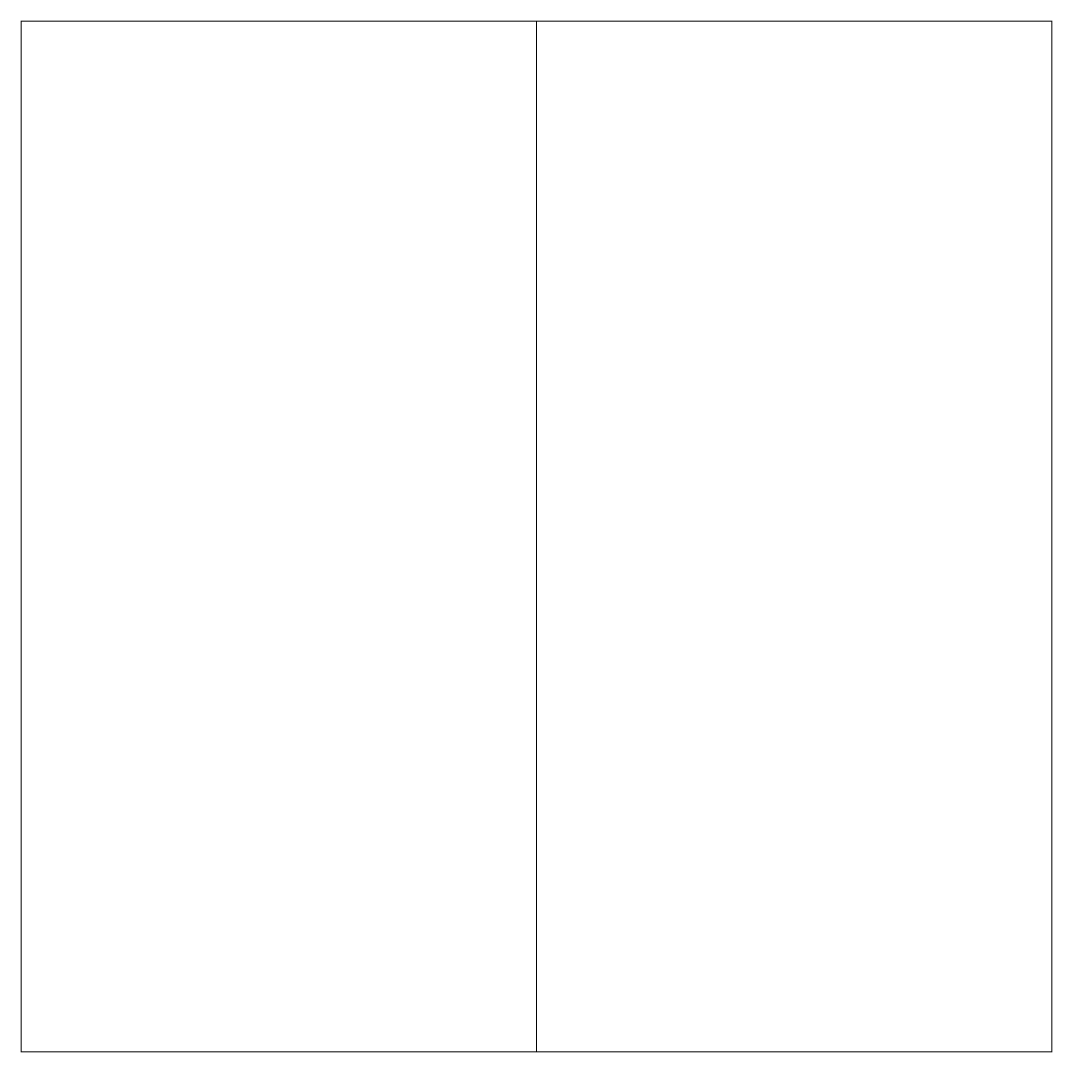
# Model space of a CAD drawing. Extents: x 0 to 331, y 0 to 331.
import ezdxf

# ---------------------------------------------------------------- set-up
doc = ezdxf.new("R2010")
doc.units = 0
doc.layers.get('0').update_dxf_attribs({"linetype": 'CONTINUOUS'})

msp = doc.modelspace()

# ---------------------------------------------------------------- linework, layer by layer
at = {"color": 0, "const_width": 0.352778}
msp.add_lwpolyline([(0.176378, 330.379), (165.276, 330.379), (165.276, 0.178657), (0.176378, 0.178657), (0.176378, 330.379)], close=True, dxfattribs=at)
msp.add_lwpolyline([(165.276, 0.178657), (330.376, 0.178657), (330.376, 330.379), (165.276, 330.379)], dxfattribs=at)

doc.saveas('drawing.dxf')
